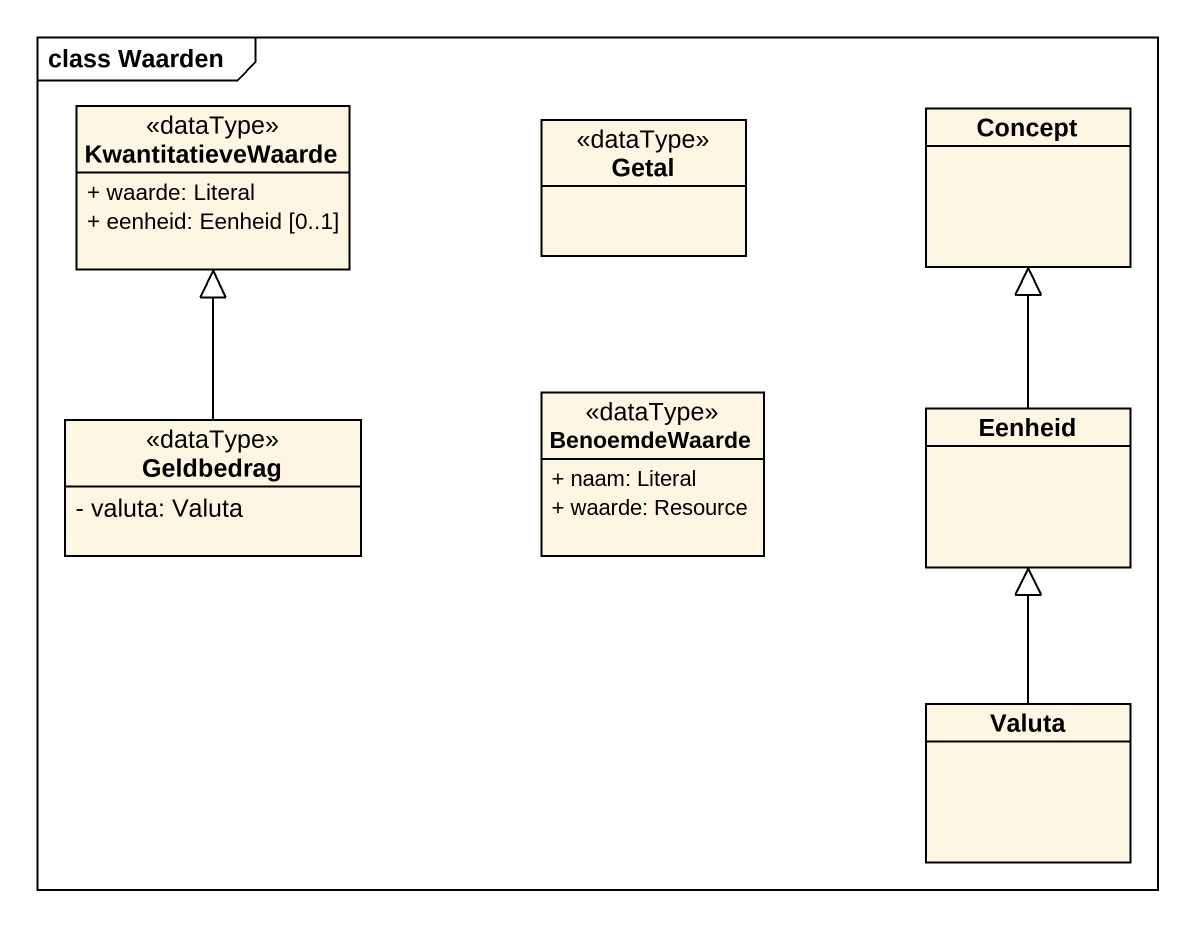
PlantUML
@startuml
mainframe class Waarden
hide circle
hide empty members
skinparam classAttributeIconSize 0
class KwantitatieveWaarde <<dataType>> {
  + waarde: Literal
  + eenheid: Eenheid [0..1]
}
class Getal <<dataType>>
class Concept
class BenoemdeWaarde <<dataType>> {
  + naam: Literal
  + waarde: Resource
}
class Geldbedrag <<dataType>> {
  - valuta: Valuta
}
class Eenheid
class Valuta
Geldbedrag -up-|> KwantitatieveWaarde
Eenheid -up-|> Concept
Valuta -up-|> Eenheid
@enduml
